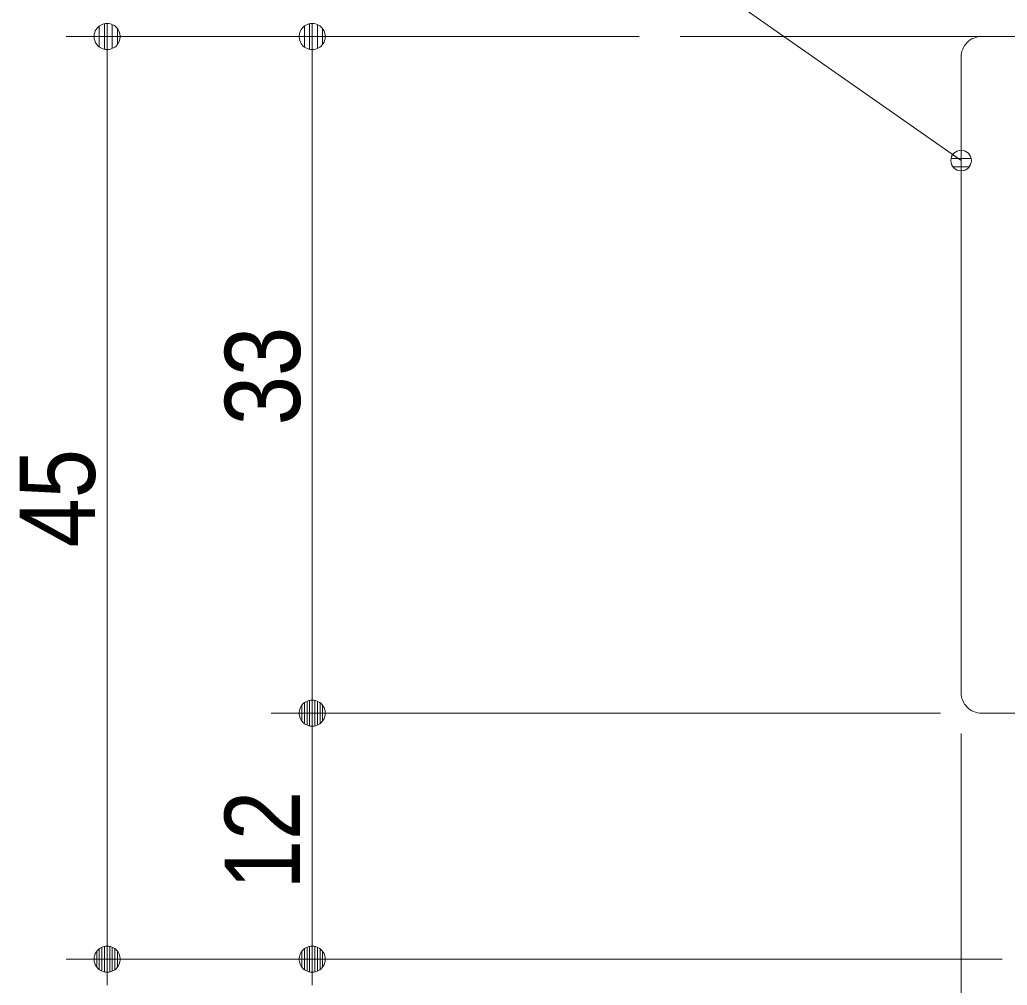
# Model space of a CAD drawing. Units: millimetres, scale not verified, with parts at other scales. Extents: x -6062 to 6062, y -3045 to 3045.
# Drawn here: x 299.7 to 781.2, y 527.5 to 998.4 of the extents above; entities that cross this region are included whole.
import ezdxf
from ezdxf.enums import TextEntityAlignment as Align

# ---------------------------------------------------------------- set-up
doc = ezdxf.new("R2010")
doc.units = ezdxf.units.MM
doc.header["$LTSCALE"] = 20
for name, color, linetype, lineweight in [('0-0_2寸法-3', 7, 'Continuous', 9), ('0-1_3一般', 7, 'Continuous', 9), ('0-3_2寸法-1', 7, 'Continuous', 9), ('0-4_0', 7, 'Continuous', 9)]:
    doc.layers.add(name, color=color, linetype=linetype, lineweight=lineweight)
doc.styles.add('ＭＳ Ｐゴシック', font='')
doc.styles.get('ＭＳ Ｐゴシック').set_extended_font_data('MS PGothic')

# ---------------------------------------------------------------- blocks, each defined once
blk = doc.blocks.new('_Dot')
at = {"layer": '0-4_0'}
for p, q in [((-10, 0), (-20, 0)), ((9.78, 2), (-9.78, 2)), ((7.99, 6), (-7.99, 6)), ((9.16, -3.98), (-9.16, -3.98)), ((6, -7.98), (-6, -7.98))]:
    blk.add_line(p, q, dxfattribs=at)
for points in [[(10, 0), (9.92, 1.25), (9.69, 2.49), (9.3, 3.68), (8.76, 4.82), (8.09, 5.88), (7.29, 6.85), (6.37, 7.71), (5.36, 8.44), (4.26, 9.05), (3.09, 9.51), (1.87, 9.82), (0.63, 9.98), (-0.63, 9.98), (-1.87, 9.82), (-3.09, 9.51), (-4.26, 9.05), (-5.36, 8.44), (-6.37, 7.71), (-7.29, 6.85), (-8.09, 5.88), (-8.76, 4.82), (-9.3, 3.68), (-9.69, 2.49), (-9.92, 1.25), (-10, 0), (0, 0)], [(-10, 0), (-9.92, -1.25), (-9.69, -2.49), (-9.3, -3.68), (-8.76, -4.82), (-8.09, -5.88), (-7.29, -6.85), (-6.37, -7.71), (-5.36, -8.44), (-4.26, -9.05), (-3.09, -9.51), (-1.87, -9.82), (-0.63, -9.98), (0.63, -9.98), (1.87, -9.82), (3.09, -9.51), (4.26, -9.05), (5.36, -8.44), (6.37, -7.71), (7.29, -6.85), (8.09, -5.88), (8.76, -4.82), (9.3, -3.68), (9.69, -2.49), (9.92, -1.25), (10, 0), (0, 0)]]:
    blk.add_lwpolyline(points, close=True, dxfattribs=at)
blk = doc.blocks.new('グループ-32')
at = {"layer": '0-1_3一般'}
blk.add_line((48183.7, 19804.9), (69523.7, 19804.9), dxfattribs=at)
blk = doc.blocks.new('グループ-63')
at = {"layer": '0-1_3一般'}
for p, q in [((51123.7, 19804.9), (51123.9, 19804.9)), ((54903.7, 19804.9), (51123.7, 19804.9)), ((50923.7, 19604.9), (50923.9, 19604.9)), ((50923.7, 19604.9), (50923.7, 13404.9)), ((51123.7, 13204.9), (53813.7, 13204.9))]:
    blk.add_line(p, q, dxfattribs=at)
for centre, start, end in [((51123.7, 19604.9), 135, 180), ((51123.7, 19604.9), 90, 135), ((51123.7, 13404.9), 180, 225), ((51123.7, 13404.9), 225, 270)]:
    blk.add_arc(centre, 200, start, end, dxfattribs=at)
blk = doc.blocks.new('グループ-65')
at = {"layer": '0-1_3一般'}
blk.add_blockref('グループ-63', (0, 0), dxfattribs=at)
blk = doc.blocks.new('グループ-66')
at = {"layer": '0-1_3一般'}
for name in ['グループ-65', 'グループ-32']:
    blk.add_blockref(name, (0, 0), dxfattribs=at)

msp = doc.modelspace()

# ---------------------------------------------------------------- linework, layer by layer
at = {"layer": '0-0_2寸法-3'}
for p, q in [((758.84, 934.73), (758.52, 934.73)), ((758.84, 934.73), (758.52, 934.73)), ((763.58, 930.73), (753.79, 930.73)), ((762.68, 926.73), (754.69, 926.73))]:
    msp.add_line(p, q, dxfattribs=at)
msp.add_lwpolyline([(758.68, 929.74), (600.86, 1040.25), (412.57, 1040.25)], dxfattribs=at)
msp.add_circle((758.68, 929.74), 5.01, dxfattribs=at)
msp.add_circle((758.68, 929.74), 5.01, dxfattribs=at)
at = {"layer": '0-3_2寸法-1'}
for p, q in [((422.31, 990.25), (322.31, 990.25)), ((601.68, 990.25), (422.31, 990.25)), ((342.31, 552.96), (342.31, 977.53)), ((442.31, 977.53), (442.31, 672.96)), ((748.68, 660.25), (422.31, 660.25)), ((748.68, 660.25), (422.31, 660.25)), ((758.68, 650.25), (758.68, -9.75)), ((442.31, 552.96), (442.31, 647.53)), ((422.31, 540.25), (322.31, 540.25)), ((422.31, 540.25), (322.31, 540.25)), ((778.68, 540.25), (422.31, 540.25)), ((778.68, 540.25), (422.31, 540.25))]:
    msp.add_line(p, q, dxfattribs=at)

# ---------------------------------------------------------------- block references
at = {"layer": '0-1_3一般', "xscale": 0.05, "yscale": 0.05}
msp.add_blockref('グループ-66', (-1787.5, 0), dxfattribs=at)
at = {"layer": '0-3_2寸法-1', "xscale": 0.6356201, "yscale": 0.6356201}
for p, rotation in [((342.31, 990.25), 90), ((442.31, 990.25), 90), ((442.31, 660.25), 270), ((442.31, 660.25), 90), ((342.31, 540.25), 270), ((442.31, 540.25), 270), ((342.31, 540.25), 90), ((442.31, 540.25), 90)]:
    msp.add_blockref('_Dot', p, dxfattribs=dict(at, rotation=rotation))

# ---------------------------------------------------------------- texts
at = {"layer": '0-3_2寸法-1', "style": 'ＭＳ Ｐゴシック', "width": 0.9}
for s, p in [('33', (447.37, 800.65)), ('45', (347.37, 741.04)), ('12', (447.27, 574.32))]:
    msp.add_text(s, height=36.66, rotation=90, dxfattribs=at).set_placement(p, align=Align.BOTTOM_LEFT)

doc.saveas('drawing.dxf')
